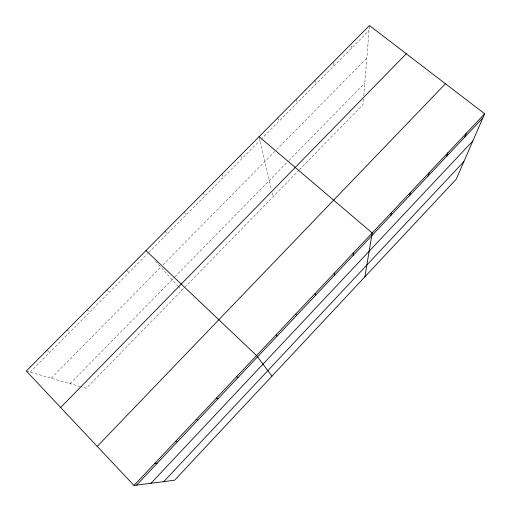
<?xml version="1.0" encoding="UTF-8"?>
<svg xmlns="http://www.w3.org/2000/svg" width="511" height="511" viewBox="0 0 511 511"><rect width="100%" height="100%" fill="white"/><g stroke="black" fill="none" stroke-linecap="round" stroke-linejoin="round"><path stroke-width="0.38" stroke-dasharray="2.56 1.92" d="M351.287 48.404L351.479 43.652M363.519 98.968L363.072 104.525L299.746 169.441M363.781 95.793L369.402 26.253M299.203 169.997L86.27 388.277L80.904 386.731M70.186 383.646L174.328 277.403M174.877 276.841L288.319 161.118M288.875 160.55L364.803 83.089M51.272 378.204L160.805 267.093M163.022 264.851L276.081 150.164M276.636 149.595L366.828 58.113M30.136 372.123L147.653 253.667M148.765 252.543L259.971 140.448M261.064 139.343L369.057 30.488M26.329 371.031L80.138 386.514M46.737 350.482L50.27 351.823M66.954 330.132L70.224 331.716M86.979 309.966L89.987 311.793M106.812 289.993L109.571 292.049M126.466 270.204L128.976 272.491M155.555 261.268L177.713 285.853M178.224 286.416L181.782 290.363M165.232 231.176L167.257 233.904M184.35 211.924L186.132 214.875M203.289 192.858L204.841 196.02M222.061 173.957L223.384 177.33M240.662 155.229L241.76 158.806M259.269 137.427L271.469 189.798M272.191 192.89L273.091 196.761M277.914 117.722L278.565 121.701M296.559 98.949L296.993 103.133M315.031 80.348L315.255 84.724M333.338 62.681L333.351 66.481"/><path stroke-width="0.77" d="M334.386 275.365L334.386 273.059M353.146 255.474L353.382 252.926M364.873 276.841L372.193 232.984L259.09 136.673M390.698 215.655L391.394 212.633M409.483 195.732L410.41 192.481M428.097 175.995L429.24 172.526M446.531 156.449L447.892 152.757M464.786 137.082L466.371 133.173M484.671 113.781L456.253 179.163L174.609 480.219L133.984 485.45L26.329 371.031L369.459 25.55L484.671 113.781L133.984 485.45M150.994 483.259L472.892 140.876M163.788 481.611L463.918 161.527M136.59 485.118L482.876 117.9M97.231 446.384L445.445 83.74M60.649 407.503L406.29 53.757M154.922 463.26L157.247 463.215M175.656 441.287L177.7 441.523M196.179 419.531L197.949 420.048M216.504 397.992L218.005 398.778M236.631 376.658L237.87 377.712M145.942 250.601L256.56 355.535L271.967 376.153M276.304 334.616L277.032 336.187M295.85 313.901L296.329 315.721M315.21 293.378L315.447 295.447"/></g></svg>
